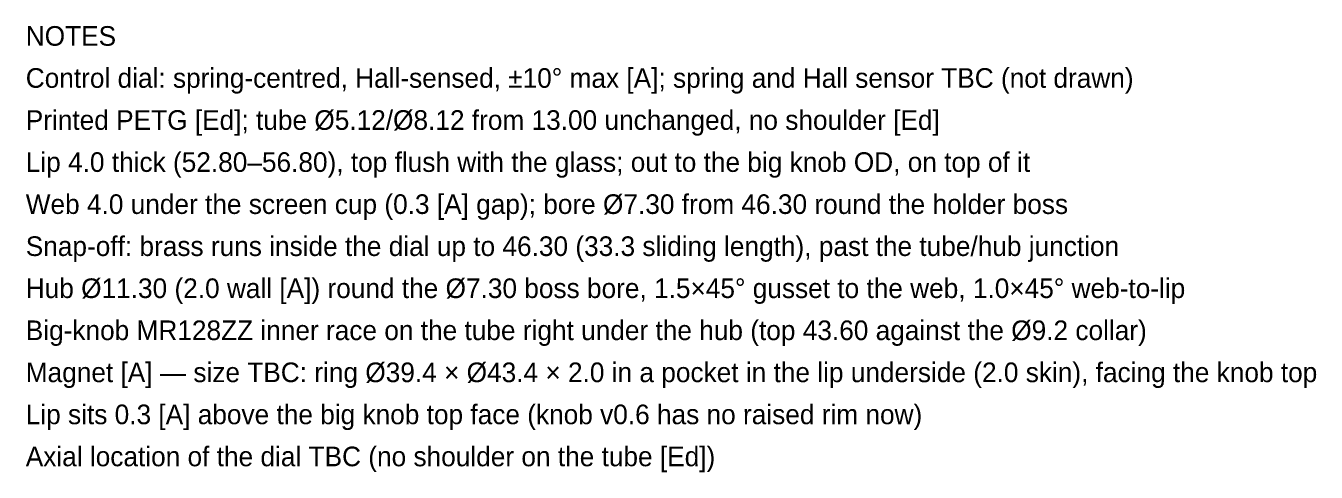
# Model space of a CAD drawing. Header units: millimetres. Extents: x -30 to 130, y -9 to 146.
# Drawn here: x 38 to 130.1, y 114.4 to 146.2 of the extents above; entities that cross this region are included whole.
import ezdxf

# ---------------------------------------------------------------- set-up
doc = ezdxf.new("R2010")
doc.units = ezdxf.units.MM
doc.layers.add('TEXT', color=7, linetype='CONTINUOUS')

msp = doc.modelspace()

# ---------------------------------------------------------------- texts
at = {"layer": 'TEXT'}
for s, p in [('NOTES', (38, 144.78508)), ('Control dial: spring-centred, Hall-sensed, ±10° max [A]; spring and Hall sensor TBC (not drawn)', (38, 141.78508)), ('Printed PETG [Ed]; tube Ø5.12/Ø8.12 from 13.00 unchanged, no shoulder [Ed]', (38, 138.78508)), ('Lip 4.0 thick (52.80–56.80), top flush with the glass; out to the big knob OD, on top of it', (38, 135.78508)), ('Web 4.0 under the screen cup (0.3 [A] gap); bore Ø7.30 from 46.30 round the holder boss', (38, 132.78508)), ('Snap-off: brass runs inside the dial up to 46.30 (33.3 sliding length), past the tube/hub junction', (38, 129.78508)), ('Hub Ø11.30 (2.0 wall [A]) round the Ø7.30 boss bore, 1.5×45° gusset to the web, 1.0×45° web-to-lip', (38, 126.78508)), ('Big-knob MR128ZZ inner race on the tube right under the hub (top 43.60 against the Ø9.2 collar)', (38, 123.78508)), ('Magnet [A] — size TBC: ring Ø39.4 × Ø43.4 × 2.0 in a pocket in the lip underside (2.0 skin), facing the knob top', (38, 120.78508)), ('Lip sits 0.3 [A] above the big knob top face (knob v0.6 has no raised rim now)', (38, 117.78508)), ('Axial location of the dial TBC (no shoulder on the tube [Ed])', (38, 114.78508))]:
    msp.add_text(s, height=1.4, dxfattribs=at).set_placement(p)

doc.saveas('drawing.dxf')
